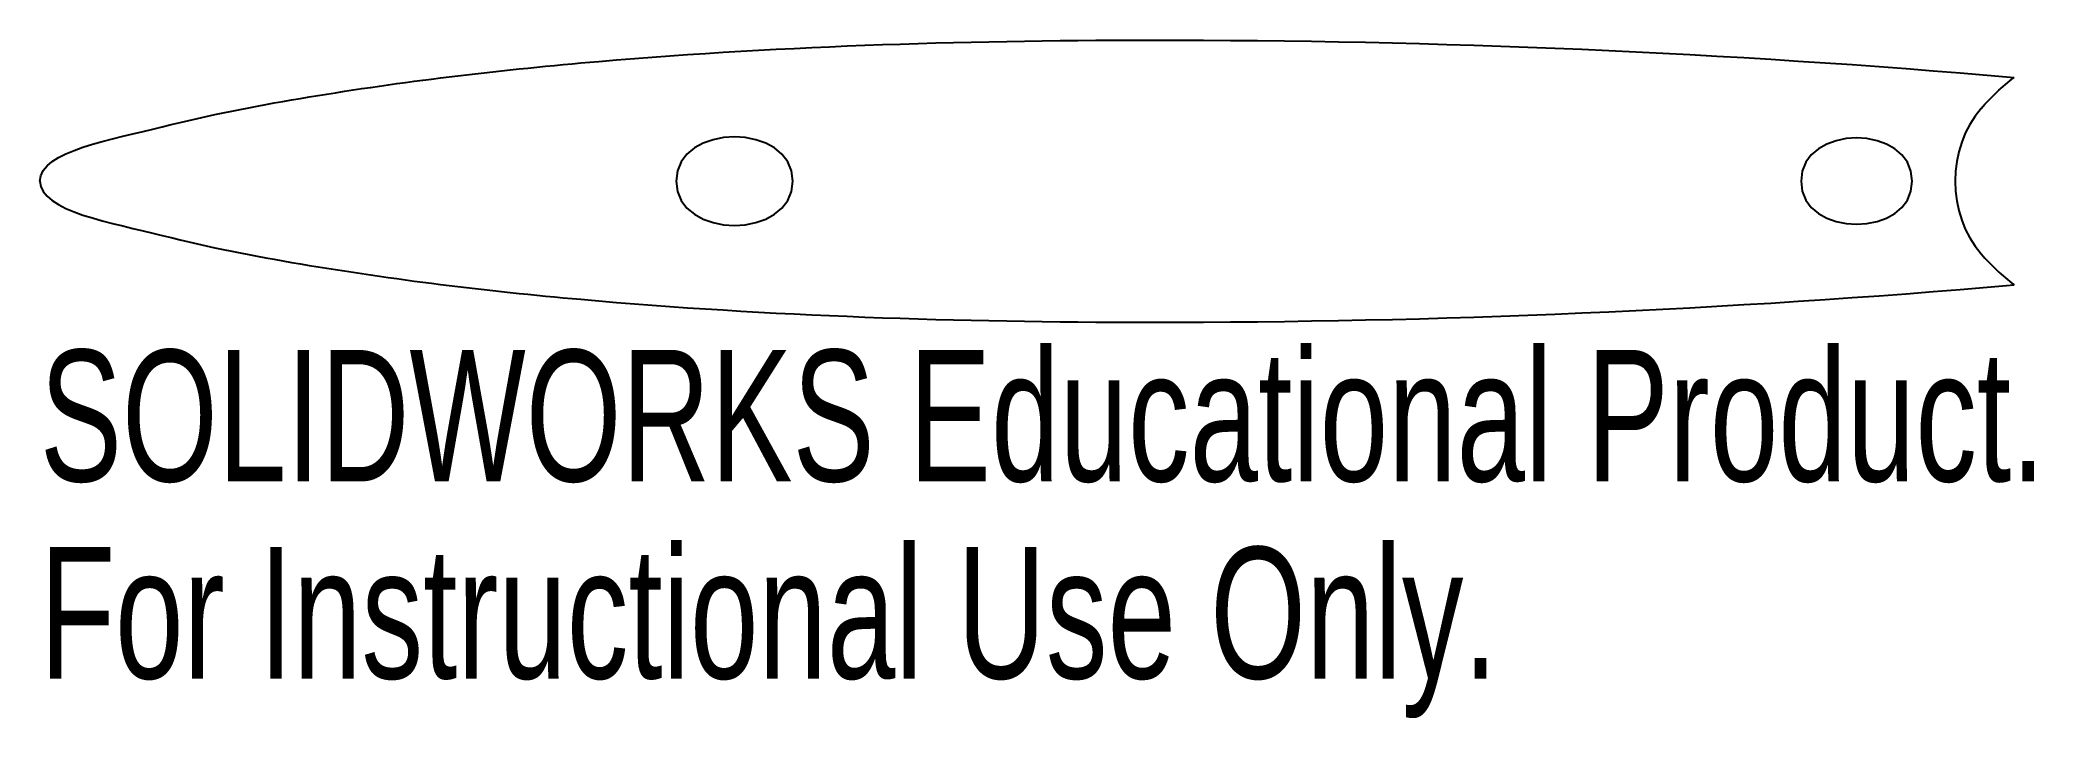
# Model space of a CAD drawing. Header units: millimetres. Extents: x 989.7 to 1063, y 209.1 to 234.
import ezdxf

# ---------------------------------------------------------------- set-up
doc = ezdxf.new("R2010")
doc.units = ezdxf.units.MM
doc.styles.add('SLDTEXTSTYLE0', font='TXT', dxfattribs={"width": 0.7})

msp = doc.modelspace()

# ---------------------------------------------------------------- linework, layer by layer
at = {"color": 7, "linetype": 'Continuous', "lineweight": 25}
for points in [[(989.701, 228.8), (989.701, 229.912), (992.422, 230.343), (995.966, 231.246), (997.544, 231.549), (1002.732, 232.427), (1006.09, 232.836), (1016.563, 233.766), (1023.455, 233.982), (1030.459, 233.988)], [(989.701, 228.8), (989.701, 227.688), (992.422, 227.257), (995.966, 226.354), (997.544, 226.051), (1002.732, 225.173), (1006.09, 224.764), (1016.564, 223.834), (1023.455, 223.618), (1030.459, 223.612)]]:
    msp.add_open_spline(points, degree=3, knots=[0, 0, 0, 0, 0.125, 0.125, 0.25, 0.25, 0.5, 0.5, 1, 1, 1, 1], dxfattribs=at)
for points in [[(1030.459, 233.988), (1041.061, 233.997), (1051.647, 233.531), (1062.237, 232.618)], [(1061.023, 231.476), (1061.388, 231.892), (1061.795, 232.276), (1062.237, 232.618)], [(1017.361, 228.8), (1017.361, 230.969), (1013.079, 230.969), (1013.079, 228.8)], [(1058.491, 228.8), (1058.491, 230.917), (1054.406, 230.917), (1054.406, 228.8)], [(1061.023, 231.476), (1059.752, 230.023), (1059.752, 227.577), (1061.023, 226.124)], [(1013.079, 228.8), (1013.079, 226.631), (1017.361, 226.631), (1017.361, 228.8)], [(1054.406, 228.8), (1054.406, 226.683), (1058.491, 226.683), (1058.491, 228.8)], [(1061.023, 226.124), (1061.388, 225.708), (1061.795, 225.324), (1062.237, 224.982)], [(1030.459, 223.612), (1041.061, 223.603), (1051.647, 224.069), (1062.237, 224.982)]]:
    msp.add_open_spline(points, degree=3, dxfattribs=at)

# ---------------------------------------------------------------- texts
at = {"color": 7, "linetype": 'Continuous', "char_height": 4.83362, "attachment_point": 1, "style": 'SLDTEXTSTYLE0'}
for s, insert in [('SOLIDWORKS Educational Product.', (989.701, 222.593)), ('For Instructional Use Only.', (989.701, 215.342))]:
    msp.add_mtext(s, dxfattribs=dict(at, insert=insert))

doc.saveas('drawing.dxf')
